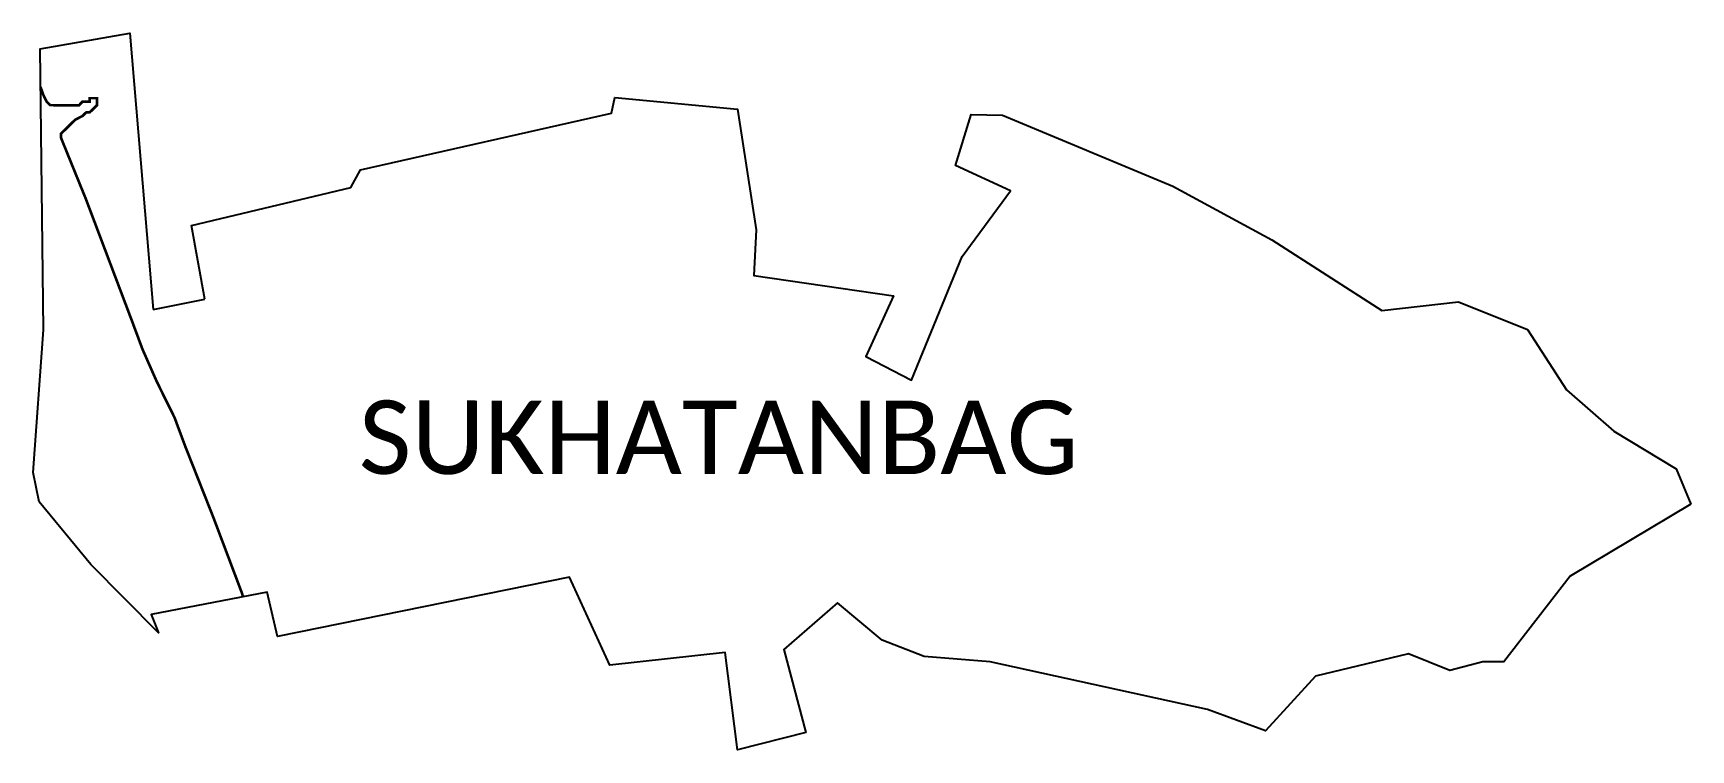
# Model space of a CAD drawing. Header units: metres. Extents: x 353677 to 355552, y 1750467 to 1751277.
import ezdxf

# ---------------------------------------------------------------- set-up
doc = ezdxf.new("R2010")
doc.units = ezdxf.units.M
for name, color, linetype in [('HAZARDS LINE', 1, 'Continuous'), ('village', 3, 'Continuous'), ('VILLAGE NAME', 250, 'Continuous')]:
    doc.layers.add(name, color=color, linetype=linetype)
doc.styles.get("Standard").update_dxf_attribs({"font": 'simplex.shx'})

msp = doc.modelspace()

# ---------------------------------------------------------------- linework, layer by layer
at = {"color": 3, "true_color": 0x00ff00, "flags": 128}
msp.add_lwpolyline([(353812.4, 1750964.8), (353870.8, 1750976.3)], dxfattribs=at)
at = {"layer": 'HAZARDS LINE', "lineweight": 18, "const_width": 3}
msp.add_lwpolyline([(353914, 1750639.7), (353913, 1750643.4), (353880.8, 1750728.7), (353848.7, 1750809.9), (353836.6, 1750842.4), (353816.5, 1750883.1), (353800.4, 1750919.6), (353788.3, 1750952.1), (353736.1, 1751090.2), (353708, 1751159.3), (353708, 1751163.4), (353716.1, 1751171.4), (353720.2, 1751175.5), (353724.3, 1751179.5), (353732.4, 1751183.6), (353736.5, 1751187.6), (353740.5, 1751187.6), (353744.6, 1751191.6), (353748.7, 1751195.7), (353748.7, 1751203.8), (353740.6, 1751203.8), (353740.6, 1751199.8), (353732.4, 1751199.8), (353728.4, 1751195.7), (353695.9, 1751195.9), (353691.9, 1751199.9), (353687.9, 1751208.1), (353685.1, 1751216.3)], dxfattribs=at)
at = {"layer": 'village', "color": 3, "true_color": 0x00ff00}
for points in [[(355551.8, 1750744.3, 0), (355415.4, 1750663.1, 0), (355340.2, 1750565.9, 0), (355316.6, 1750566, 0), (355279.2, 1750556.1, 0), (355232.4, 1750575.3, 0), (355127.3, 1750550, 0), (355070.7, 1750488, 0), (355005.2, 1750512, 0), (354759.4, 1750566.1, 0), (354684.7, 1750572.2, 0), (354637, 1750590.6, 0), (354586.5, 1750633, 0), (354525.7, 1750580.1, 0), (354550.7, 1750486.1, 0), (354473.3, 1750466.5, 0), (354459.5, 1750576.5, 0), (354329, 1750562.5, 0), (354283.3, 1750662, 0), (353952.9, 1750594.8, 0), (353941.3, 1750644.9, 0), (353810.3, 1750619.8, 0), (353818.4, 1750598.8, 0), (353741.9, 1750676.1, 0), (353683.6, 1750747.2, 0), (353676.6, 1750780.4, 0), (353688.2, 1750941.6, 0), (353684.6, 1751259.7, 0), (353785.9, 1751277.4, 0), (353812.4, 1750964.8, 0)], [(353870.8, 1750976.3, 0), (353855.7, 1751059.9, 0), (354036.1, 1751102.6, 0), (354046.8, 1751122.7, 0), (354330.9, 1751186.9, 0), (354334.7, 1751204.4, 0), (354473.3, 1751191.4, 0), (354494.5, 1751055, 0), (354491.7, 1751003, 0), (354649.9, 1750980.2, 0), (354618.5, 1750911.7, 0), (354670.2, 1750884.6, 0), (354727.4, 1751024.7, 0), (354782.2, 1751098.8, 0), (354720.2, 1751127.6, 0), (354737.8, 1751185.5, 0), (354773, 1751184.6, 0), (354965.8, 1751104.4, 0), (355077.7, 1751043.4, 0), (355202.2, 1750963.7, 0), (355289.1, 1750973.4, 0), (355367.2, 1750942, 0), (355411.2, 1750873.7, 0), (355464.7, 1750827.1, 0), (355535.1, 1750784.6, 0), (355551.8, 1750744.3, 0)]]:
    msp.add_polyline3d(points, dxfattribs=at)

# ---------------------------------------------------------------- texts
at = {"layer": 'VILLAGE NAME', "insert": (354045, 1750861.8), "char_height": 83.12, "attachment_point": 1, "rotation": 359.9793}
msp.add_mtext_dynamic_manual_height_columns('{\\fCalibri|b0|i0|c0|p34;SUKHATANBAG}', width=820.213, gutter_width=415.6, heights=[0], dxfattribs=at)

doc.saveas('drawing.dxf')
